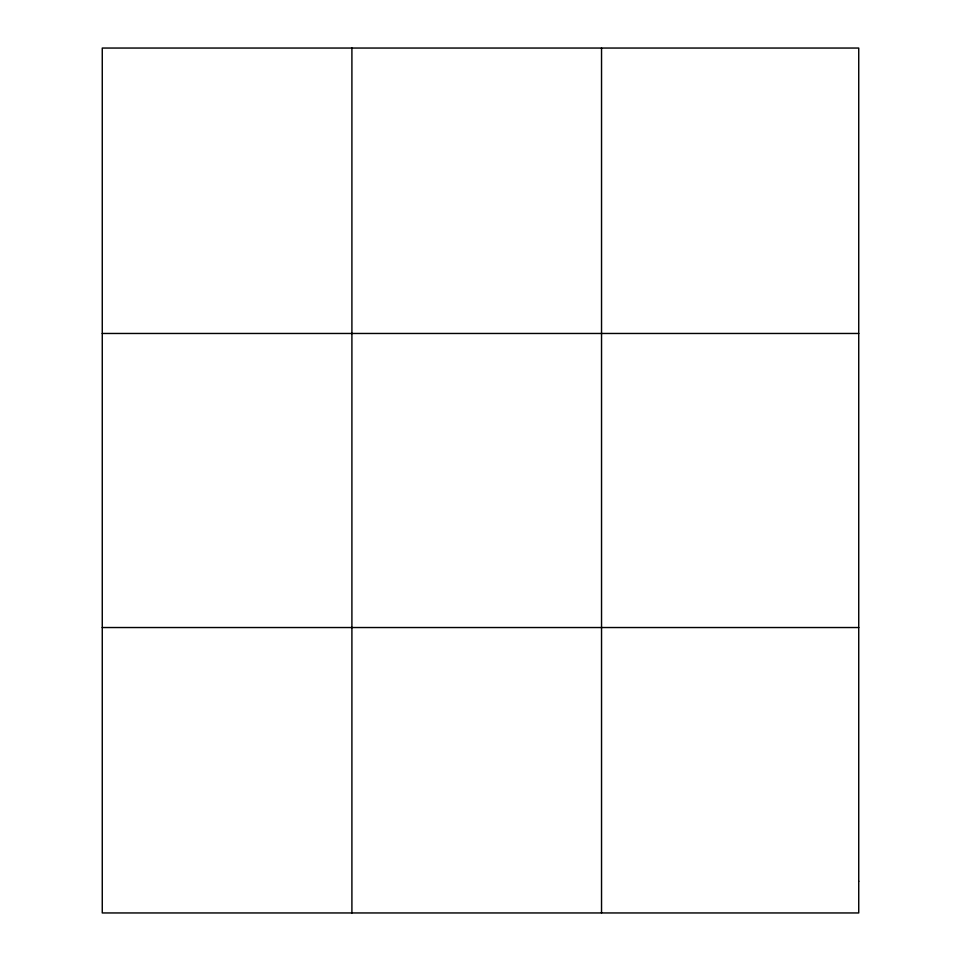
<?xml version="1.0" encoding="UTF-8"?>
<svg xmlns="http://www.w3.org/2000/svg" width="961" height="961" viewBox="0 0 961 961"><rect width="100%" height="100%" fill="white"/><g stroke="black" fill="none" stroke-linecap="round" stroke-linejoin="round"><path stroke-width="1.44" d="M351.906 48.05L351.906 912.95M601.538 48.05L601.538 912.95M102.262 333.467L858.738 333.467M102.262 627.533L858.738 627.533M858.738 881.237L858.738 912.95L102.262 912.95L102.262 48.05L858.738 48.05L858.738 881.237"/></g></svg>
